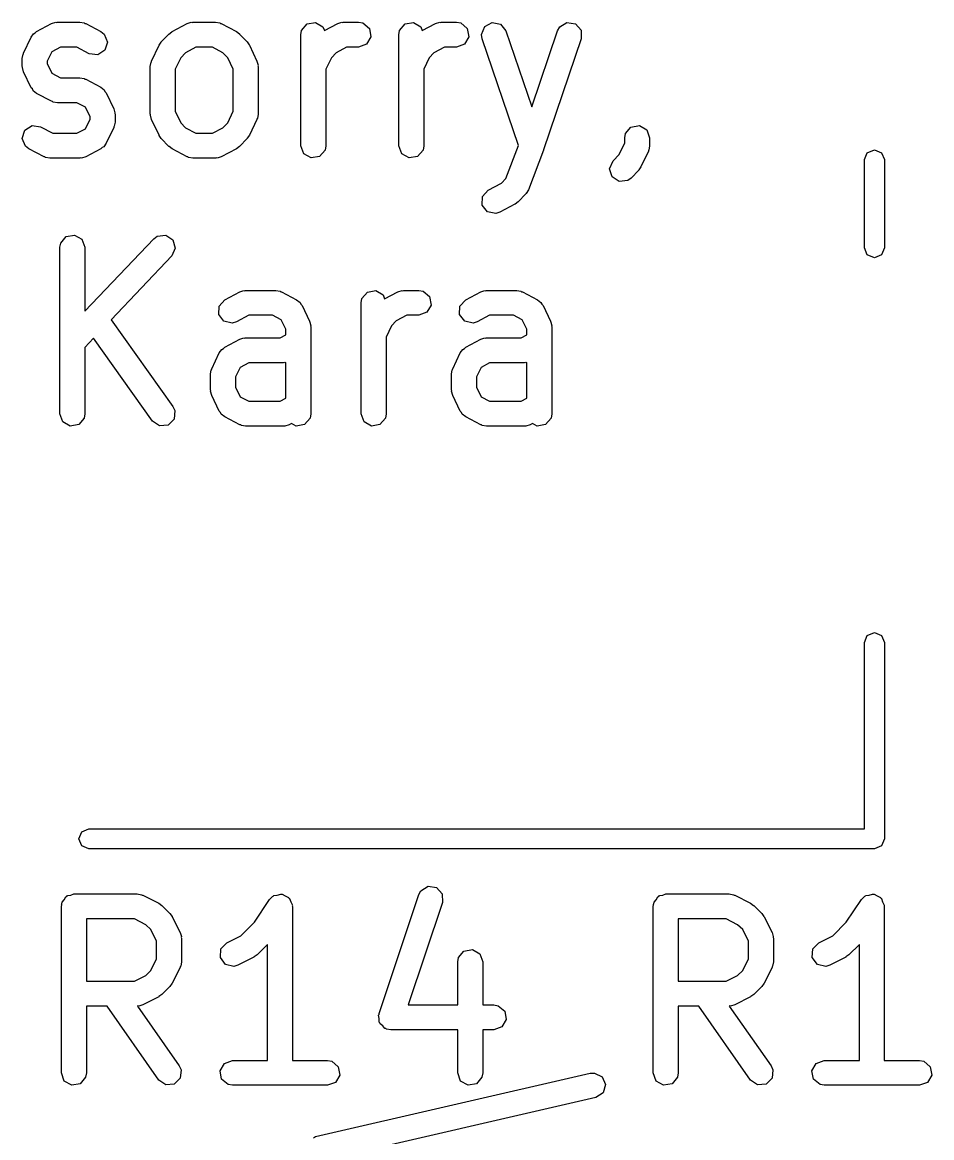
# Model space of a CAD drawing. Extents: x 26 to 70, y -152 to -25.
# Drawn here: x 33.27 to 38.74, y -125.54 to -118.84 of the extents above; entities that cross this region are included whole.
import ezdxf

# ---------------------------------------------------------------- set-up
doc = ezdxf.new("R2010")
doc.units = 0
doc.layers.add('BLACK', color=7, linetype='CONTINUOUS')

msp = doc.modelspace()

# ---------------------------------------------------------------- linework, layer by layer
at = {"layer": 'BLACK', "linetype": 'CONTINUOUS'}
for p, q in [((33.3592, -118.893), (33.4497, -118.845)), ((33.4497, -118.845), (33.4745, -118.837)), ((33.4745, -118.837), (33.4797, -118.839)), ((33.4797, -118.839), (33.4846, -118.837)), ((33.4846, -118.837), (33.6203, -118.837)), ((33.6203, -118.837), (33.646, -118.841)), ((33.646, -118.841), (33.65, -118.845)), ((33.65, -118.845), (33.6553, -118.845)), ((33.6553, -118.845), (33.7457, -118.893)), ((34.1735, -118.893), (34.264, -118.845)), ((34.264, -118.845), (34.2888, -118.837)), ((34.2888, -118.837), (34.2939, -118.839)), ((34.2939, -118.839), (34.2989, -118.837)), ((34.2989, -118.837), (34.4346, -118.837)), ((34.4346, -118.837), (34.4603, -118.841)), ((34.4603, -118.841), (34.4643, -118.845)), ((34.4643, -118.845), (34.4695, -118.845)), ((34.4695, -118.845), (34.56, -118.893)), ((34.9522, -118.886), (34.9852, -118.847)), ((34.9852, -118.847), (35.0357, -118.838)), ((35.0357, -118.838), (35.0802, -118.864)), ((35.0889, -118.887), (35.1687, -118.845)), ((35.1687, -118.845), (35.1935, -118.837)), ((35.1935, -118.837), (35.1987, -118.839)), ((35.1987, -118.839), (35.2037, -118.837)), ((35.2037, -118.837), (35.2941, -118.837)), ((35.2941, -118.837), (35.3198, -118.841)), ((35.3198, -118.841), (35.3591, -118.874)), ((35.5403, -118.886), (35.5733, -118.847)), ((35.5733, -118.847), (35.6238, -118.838)), ((35.6238, -118.838), (35.6683, -118.864)), ((35.677, -118.887), (35.7568, -118.845)), ((35.7568, -118.845), (35.7816, -118.837)), ((35.7816, -118.837), (35.7868, -118.839)), ((35.7868, -118.839), (35.7918, -118.837)), ((35.7918, -118.837), (35.8822, -118.837)), ((35.8822, -118.837), (35.9079, -118.841)), ((35.9079, -118.841), (35.9472, -118.874)), ((36.052, -118.862), (36.097, -118.838)), ((36.097, -118.838), (36.1473, -118.848)), ((36.1473, -118.848), (36.1795, -118.888)), ((36.5023, -118.865), (36.5462, -118.838)), ((36.5462, -118.838), (36.5969, -118.846)), ((36.5969, -118.846), (36.6307, -118.885)), ((33.3264, -118.927), (33.3415, -118.906)), ((33.3415, -118.906), (33.3517, -118.901)), ((33.3517, -118.901), (33.3592, -118.893)), ((33.7457, -118.893), (33.7663, -118.909)), ((33.7663, -118.909), (33.7858, -118.956)), ((34.1088, -118.955), (34.1541, -118.908)), ((34.1541, -118.908), (34.1726, -118.894)), ((34.1726, -118.894), (34.1735, -118.893)), ((34.56, -118.893), (34.5782, -118.907)), ((34.5782, -118.907), (34.5795, -118.908)), ((34.5795, -118.908), (34.6247, -118.955)), ((34.9477, -118.912), (34.9522, -118.886)), ((34.9477, -119.578), (34.9477, -118.912)), ((35.0802, -118.864), (35.0889, -118.887)), ((35.3591, -118.874), (35.368, -118.925)), ((35.5358, -118.912), (35.5403, -118.886)), ((35.5358, -119.578), (35.5358, -118.912)), ((35.6683, -118.864), (35.677, -118.887)), ((35.9472, -118.874), (35.9561, -118.925)), ((36.0334, -118.91), (36.052, -118.862)), ((36.0374, -118.936), (36.0334, -118.91)), ((36.1795, -118.888), (36.3346, -119.345)), ((36.3346, -119.345), (36.4898, -118.888)), ((36.4898, -118.888), (36.5023, -118.865)), ((36.6307, -118.885), (36.6318, -118.936)), ((33.2812, -119.022), (33.3264, -118.927)), ((33.7858, -118.956), (33.7701, -119.005)), ((34.0502, -119.07), (34.0954, -118.975)), ((34.0954, -118.975), (34.1081, -118.957)), ((34.1081, -118.957), (34.1088, -118.955)), ((34.6247, -118.955), (34.6367, -118.973)), ((34.6367, -118.973), (34.6381, -118.975)), ((34.6381, -118.975), (34.6833, -119.07)), ((35.3424, -118.969), (35.2941, -118.987)), ((35.368, -118.925), (35.3424, -118.969)), ((35.9304, -118.969), (35.8822, -118.987)), ((35.9561, -118.925), (35.9304, -118.969)), ((36.2549, -119.577), (36.0374, -118.936)), ((36.6318, -118.936), (36.4056, -119.602)), ((33.2739, -119.055), (33.2784, -119.029)), ((33.2784, -119.029), (33.2808, -119.026)), ((33.2808, -119.026), (33.2812, -119.022)), ((33.4512, -119.014), (33.4239, -119.071)), ((33.5032, -118.987), (33.4512, -119.014)), ((33.6018, -118.987), (33.5032, -118.987)), ((33.6759, -119.026), (33.6018, -118.987)), ((33.7267, -119.033), (33.6759, -119.026)), ((33.7701, -119.005), (33.7267, -119.033)), ((34.2258, -119.05), (34.193, -119.119)), ((34.2543, -119.02), (34.2258, -119.05)), ((34.3174, -118.987), (34.2543, -119.02)), ((34.4161, -118.987), (34.3174, -118.987)), ((34.4792, -119.02), (34.4161, -118.987)), ((34.5077, -119.05), (34.4792, -119.02)), ((34.5406, -119.119), (34.5077, -119.05)), ((35.1306, -119.05), (35.0977, -119.119)), ((35.1591, -119.02), (35.1306, -119.05)), ((35.2222, -118.987), (35.1591, -119.02)), ((35.2941, -118.987), (35.2222, -118.987)), ((35.7187, -119.05), (35.6858, -119.119)), ((35.7471, -119.02), (35.7187, -119.05)), ((35.8103, -118.987), (35.7471, -119.02)), ((35.8822, -118.987), (35.8103, -118.987)), ((33.2739, -119.102), (33.2739, -119.055)), ((33.2752, -119.106), (33.2739, -119.102)), ((33.2742, -119.109), (33.2752, -119.106)), ((33.2812, -119.134), (33.2742, -119.109)), ((33.4239, -119.071), (33.4239, -119.085)), ((33.4239, -119.085), (33.4512, -119.143)), ((34.043, -119.102), (34.0475, -119.077)), ((34.043, -119.388), (34.043, -119.102)), ((34.0475, -119.077), (34.0499, -119.074)), ((34.0499, -119.074), (34.0502, -119.07)), ((34.6833, -119.07), (34.6902, -119.095)), ((34.6902, -119.095), (34.6893, -119.099)), ((34.6893, -119.099), (34.6906, -119.102)), ((34.6906, -119.102), (34.6906, -119.388)), ((33.3264, -119.23), (33.2812, -119.134)), ((33.4512, -119.143), (33.5032, -119.17)), ((33.5032, -119.17), (33.6203, -119.17)), ((33.6203, -119.17), (33.646, -119.175)), ((33.646, -119.175), (33.65, -119.178)), ((33.65, -119.178), (33.6553, -119.179)), ((33.6553, -119.179), (33.7457, -119.226)), ((34.193, -119.119), (34.193, -119.371)), ((34.5406, -119.371), (34.5406, -119.119)), ((35.0977, -119.119), (35.0977, -119.578)), ((35.6858, -119.119), (35.6858, -119.578)), ((33.3344, -119.237), (33.3264, -119.23)), ((33.3386, -119.248), (33.3344, -119.237)), ((33.3592, -119.264), (33.3386, -119.248)), ((33.7457, -119.226), (33.7663, -119.242)), ((33.7663, -119.242), (33.7706, -119.253)), ((33.4497, -119.311), (33.3592, -119.264)), ((33.4549, -119.312), (33.4497, -119.311)), ((33.459, -119.316), (33.4549, -119.312)), ((33.4846, -119.32), (33.459, -119.316)), ((33.7706, -119.253), (33.7786, -119.26)), ((33.7786, -119.26), (33.8238, -119.356)), ((33.6018, -119.32), (33.4846, -119.32)), ((33.6538, -119.347), (33.6018, -119.32)), ((33.681, -119.405), (33.6538, -119.347)), ((33.8238, -119.356), (33.8307, -119.381)), ((33.8307, -119.381), (33.8298, -119.384)), ((33.8298, -119.384), (33.831, -119.388)), ((34.193, -119.371), (34.2258, -119.44)), ((34.5077, -119.44), (34.5406, -119.371)), ((33.6538, -119.476), (33.681, -119.419)), ((33.681, -119.419), (33.681, -119.405)), ((33.831, -119.436), (33.8265, -119.461)), ((33.831, -119.388), (33.831, -119.436)), ((34.0442, -119.391), (34.043, -119.388)), ((34.0433, -119.395), (34.0442, -119.391)), ((34.0502, -119.42), (34.0433, -119.395)), ((34.0954, -119.515), (34.0502, -119.42)), ((34.2258, -119.44), (34.2543, -119.47)), ((34.4792, -119.47), (34.5077, -119.44)), ((34.6833, -119.42), (34.6381, -119.515)), ((34.6837, -119.416), (34.6833, -119.42)), ((34.686, -119.414), (34.6837, -119.416)), ((34.6906, -119.388), (34.686, -119.414)), ((33.274, -119.534), (33.2896, -119.485)), ((33.2896, -119.485), (33.333, -119.457)), ((33.333, -119.457), (33.3838, -119.464)), ((33.3838, -119.464), (33.4579, -119.503)), ((33.4579, -119.503), (33.6018, -119.503)), ((33.6018, -119.503), (33.6538, -119.476)), ((33.8238, -119.468), (33.7786, -119.563)), ((33.8241, -119.464), (33.8238, -119.468)), ((33.8265, -119.461), (33.8241, -119.464)), ((34.0968, -119.517), (34.0954, -119.515)), ((34.1088, -119.535), (34.0968, -119.517)), ((34.2543, -119.47), (34.3174, -119.503)), ((34.3174, -119.503), (34.4161, -119.503)), ((34.4161, -119.503), (34.4792, -119.47)), ((34.6381, -119.515), (34.6255, -119.533)), ((36.893, -119.531), (36.8975, -119.505)), ((36.8975, -119.505), (36.9305, -119.466)), ((36.9305, -119.466), (36.981, -119.457)), ((36.981, -119.457), (37.0254, -119.483)), ((37.0254, -119.483), (37.043, -119.531)), ((33.2934, -119.581), (33.274, -119.534)), ((33.314, -119.597), (33.2934, -119.581)), ((33.7635, -119.584), (33.7533, -119.589)), ((33.7786, -119.563), (33.7635, -119.584)), ((34.1541, -119.582), (34.1088, -119.535)), ((34.1553, -119.583), (34.1541, -119.582)), ((34.1735, -119.597), (34.1553, -119.583)), ((34.5795, -119.582), (34.561, -119.596)), ((34.6247, -119.535), (34.5795, -119.582)), ((34.6255, -119.533), (34.6247, -119.535)), ((34.9653, -119.627), (34.9477, -119.578)), ((35.0977, -119.578), (35.0932, -119.604)), ((35.5534, -119.627), (35.5358, -119.578)), ((35.6858, -119.578), (35.6813, -119.604)), ((36.1794, -119.776), (36.2549, -119.577)), ((36.8601, -119.631), (36.893, -119.561)), ((36.893, -119.561), (36.893, -119.531)), ((37.043, -119.578), (37.0384, -119.604)), ((37.043, -119.531), (37.043, -119.578)), ((33.4044, -119.645), (33.314, -119.597)), ((33.4097, -119.645), (33.4044, -119.645)), ((33.4137, -119.649), (33.4097, -119.645)), ((33.4394, -119.653), (33.4137, -119.649)), ((33.6203, -119.653), (33.4394, -119.653)), ((33.6253, -119.652), (33.6203, -119.653)), ((33.6305, -119.653), (33.6253, -119.652)), ((33.6553, -119.645), (33.6305, -119.653)), ((33.7457, -119.597), (33.6553, -119.645)), ((33.7533, -119.589), (33.7457, -119.597)), ((34.264, -119.645), (34.1735, -119.597)), ((34.2692, -119.645), (34.264, -119.645)), ((34.2733, -119.649), (34.2692, -119.645)), ((34.2989, -119.653), (34.2733, -119.649)), ((34.4346, -119.653), (34.2989, -119.653)), ((34.4396, -119.652), (34.4346, -119.653)), ((34.4447, -119.653), (34.4396, -119.652)), ((34.4695, -119.645), (34.4447, -119.653)), ((34.56, -119.597), (34.4695, -119.645)), ((34.561, -119.596), (34.56, -119.597)), ((35.0097, -119.652), (34.9653, -119.627)), ((35.0602, -119.643), (35.0097, -119.652)), ((35.0932, -119.604), (35.0602, -119.643)), ((35.5978, -119.652), (35.5534, -119.627)), ((35.6483, -119.643), (35.5978, -119.652)), ((35.6813, -119.604), (35.6483, -119.643)), ((36.4047, -119.605), (36.3143, -119.843)), ((36.4056, -119.602), (36.4047, -119.604)), ((36.4047, -119.604), (36.4047, -119.605)), ((36.8231, -119.67), (36.8601, -119.631)), ((37.0357, -119.611), (36.9905, -119.706)), ((37.036, -119.607), (37.0357, -119.611)), ((37.0384, -119.604), (37.036, -119.607)), ((38.333, -119.662), (38.3506, -119.62)), ((38.3506, -119.62), (38.393, -119.602)), ((38.393, -119.602), (38.4354, -119.62)), ((38.4354, -119.62), (38.453, -119.662)), ((36.8026, -119.717), (36.8231, -119.67)), ((36.8172, -119.766), (36.8026, -119.717)), ((36.9905, -119.706), (36.9778, -119.724)), ((38.333, -120.192), (38.333, -119.662)), ((38.453, -119.662), (38.453, -120.192)), ((36.153, -119.803), (36.1794, -119.776)), ((36.8599, -119.794), (36.8172, -119.766)), ((36.9319, -119.773), (36.9109, -119.788)), ((36.9771, -119.725), (36.9319, -119.773)), ((36.9778, -119.724), (36.9771, -119.725)), ((36.039, -119.883), (36.0735, -119.845)), ((36.0735, -119.845), (36.153, -119.803)), ((36.3143, -119.843), (36.3009, -119.865)), ((36.9109, -119.788), (36.8599, -119.794)), ((36.037, -119.935), (36.039, -119.883)), ((36.2533, -119.916), (36.2348, -119.929)), ((36.2985, -119.868), (36.2533, -119.916)), ((36.2993, -119.866), (36.2985, -119.868)), ((36.3009, -119.865), (36.2993, -119.866)), ((36.0684, -119.975), (36.037, -119.935)), ((36.1186, -119.986), (36.0684, -119.975)), ((36.1434, -119.978), (36.1186, -119.986)), ((36.2338, -119.93), (36.1434, -119.978)), ((36.2348, -119.929), (36.2338, -119.93)), ((33.5376, -120.123), (33.5881, -120.115)), ((33.5881, -120.115), (33.6325, -120.14)), ((34.0636, -120.137), (34.0845, -120.121)), ((34.0845, -120.121), (34.1355, -120.115)), ((34.1355, -120.115), (34.1783, -120.144)), ((33.5001, -120.188), (33.5046, -120.163)), ((33.5001, -121.188), (33.5001, -120.188)), ((33.5046, -120.163), (33.5376, -120.123)), ((33.6325, -120.14), (33.6501, -120.188)), ((33.6501, -120.572), (34.0636, -120.137)), ((33.6501, -120.188), (33.6501, -120.572)), ((34.1783, -120.144), (34.1928, -120.193)), ((34.1723, -120.24), (33.8078, -120.624)), ((34.1928, -120.193), (34.1723, -120.24)), ((38.3506, -120.234), (38.333, -120.192)), ((38.393, -120.252), (38.3506, -120.234)), ((38.4354, -120.234), (38.393, -120.252)), ((38.453, -120.192), (38.4354, -120.234)), ((34.4902, -120.503), (34.5806, -120.455)), ((34.5806, -120.455), (34.6054, -120.447)), ((34.6054, -120.447), (34.6106, -120.449)), ((34.6106, -120.449), (34.6156, -120.447)), ((34.6156, -120.447), (34.7965, -120.447)), ((34.7965, -120.447), (34.8222, -120.451)), ((34.8222, -120.451), (34.8262, -120.455)), ((34.8262, -120.455), (34.8315, -120.455)), ((34.8315, -120.455), (34.9219, -120.503)), ((35.3141, -120.496), (35.3471, -120.457)), ((35.3471, -120.457), (35.3976, -120.448)), ((35.3976, -120.448), (35.4421, -120.474)), ((35.4508, -120.497), (35.5306, -120.455)), ((35.5306, -120.455), (35.5554, -120.447)), ((35.5554, -120.447), (35.5606, -120.449)), ((35.5606, -120.449), (35.5656, -120.447)), ((35.5656, -120.447), (35.656, -120.447)), ((35.656, -120.447), (35.6817, -120.451)), ((35.6817, -120.451), (35.721, -120.484)), ((35.9378, -120.503), (36.0283, -120.455)), ((36.0283, -120.455), (36.0531, -120.447)), ((36.0531, -120.447), (36.0582, -120.449)), ((36.0582, -120.449), (36.0632, -120.447)), ((36.0632, -120.447), (36.2441, -120.447)), ((36.2441, -120.447), (36.2698, -120.451)), ((36.2698, -120.451), (36.2738, -120.455)), ((36.2738, -120.455), (36.2791, -120.455)), ((36.2791, -120.455), (36.3695, -120.503)), ((34.4557, -120.541), (34.4902, -120.503)), ((34.9219, -120.503), (34.9425, -120.519)), ((34.9425, -120.519), (34.9468, -120.529)), ((35.3096, -120.522), (35.3141, -120.496)), ((35.3096, -121.188), (35.3096, -120.522)), ((35.4421, -120.474), (35.4508, -120.497)), ((35.721, -120.484), (35.7299, -120.535)), ((35.9033, -120.541), (35.9378, -120.503)), ((36.3695, -120.503), (36.3901, -120.519)), ((36.3901, -120.519), (36.3944, -120.529)), ((34.4537, -120.592), (34.4557, -120.541)), ((34.9468, -120.529), (34.9547, -120.537)), ((34.9547, -120.537), (35, -120.632)), ((35.7043, -120.579), (35.656, -120.597)), ((35.7299, -120.535), (35.7043, -120.579)), ((35.9013, -120.592), (35.9033, -120.541)), ((36.3944, -120.529), (36.4024, -120.537)), ((36.4024, -120.537), (36.4476, -120.632)), ((33.8078, -120.624), (34.179, -121.145)), ((34.4851, -120.633), (34.4537, -120.592)), ((34.5352, -120.644), (34.4851, -120.633)), ((34.56, -120.636), (34.5352, -120.644)), ((34.6341, -120.597), (34.56, -120.636)), ((34.778, -120.597), (34.6341, -120.597)), ((34.83, -120.624), (34.778, -120.597)), ((34.8572, -120.681), (34.83, -120.624)), ((35, -120.632), (35.0069, -120.658)), ((35.521, -120.63), (35.4925, -120.66)), ((35.5841, -120.597), (35.521, -120.63)), ((35.656, -120.597), (35.5841, -120.597)), ((35.9327, -120.633), (35.9013, -120.592)), ((35.9828, -120.644), (35.9327, -120.633)), ((36.0076, -120.636), (35.9828, -120.644)), ((36.0817, -120.597), (36.0076, -120.636)), ((36.2256, -120.597), (36.0817, -120.597)), ((36.2776, -120.624), (36.2256, -120.597)), ((36.3049, -120.681), (36.2776, -120.624)), ((36.4476, -120.632), (36.4545, -120.658)), ((34.8232, -120.732), (34.8572, -120.715)), ((34.8572, -120.715), (34.8572, -120.681)), ((35.0069, -120.658), (35.006, -120.661)), ((35.006, -120.661), (35.0072, -120.665)), ((35.0072, -120.665), (35.0072, -121.188)), ((35.4925, -120.66), (35.4596, -120.729)), ((36.2708, -120.732), (36.3049, -120.715)), ((36.3049, -120.715), (36.3049, -120.681)), ((36.4545, -120.658), (36.4536, -120.661)), ((36.4536, -120.661), (36.4549, -120.665)), ((36.4549, -120.665), (36.4549, -121.188)), ((33.7025, -120.735), (33.6501, -120.79)), ((33.6501, -120.79), (33.6501, -121.188)), ((34.0569, -121.232), (33.7025, -120.735)), ((34.4826, -120.797), (34.4902, -120.789)), ((34.4902, -120.789), (34.5806, -120.741)), ((34.5806, -120.741), (34.6054, -120.733)), ((34.6054, -120.733), (34.6106, -120.734)), ((34.6106, -120.734), (34.6156, -120.732)), ((34.6156, -120.732), (34.8232, -120.732)), ((35.4596, -120.729), (35.4596, -121.188)), ((35.9302, -120.797), (35.9378, -120.789)), ((35.9378, -120.789), (36.0283, -120.741)), ((36.0283, -120.741), (36.0531, -120.733)), ((36.0531, -120.733), (36.0582, -120.734)), ((36.0582, -120.734), (36.0632, -120.732)), ((36.0632, -120.732), (36.2708, -120.732)), ((34.4121, -120.918), (34.4573, -120.823)), ((34.4573, -120.823), (34.4724, -120.802)), ((34.4724, -120.802), (34.4826, -120.797)), ((35.8597, -120.918), (35.905, -120.823)), ((35.905, -120.823), (35.9201, -120.802)), ((35.9201, -120.802), (35.9302, -120.797)), ((34.4049, -120.95), (34.4094, -120.925)), ((34.4094, -120.925), (34.4118, -120.922)), ((34.4118, -120.922), (34.4121, -120.918)), ((34.5821, -120.91), (34.5549, -120.967)), ((34.6341, -120.882), (34.5821, -120.91)), ((34.8418, -120.882), (34.6341, -120.882)), ((34.8467, -120.881), (34.8418, -120.882)), ((34.8519, -120.882), (34.8467, -120.881)), ((34.8572, -120.88), (34.8519, -120.882)), ((34.8572, -121.095), (34.8572, -120.88)), ((35.8525, -120.95), (35.857, -120.925)), ((35.857, -120.925), (35.8594, -120.922)), ((35.8594, -120.922), (35.8597, -120.918)), ((36.0297, -120.91), (36.0025, -120.967)), ((36.0817, -120.882), (36.0297, -120.91)), ((36.2894, -120.882), (36.0817, -120.882)), ((36.2943, -120.881), (36.2894, -120.882)), ((36.2995, -120.882), (36.2943, -120.881)), ((36.3049, -120.88), (36.2995, -120.882)), ((36.3049, -121.095), (36.3049, -120.88)), ((34.4049, -121.046), (34.4049, -120.95)), ((34.5549, -120.967), (34.5549, -121.029)), ((35.8525, -121.046), (35.8525, -120.95)), ((36.0025, -120.967), (36.0025, -121.029)), ((34.4061, -121.049), (34.4049, -121.046)), ((34.4052, -121.053), (34.4061, -121.049)), ((34.4121, -121.078), (34.4052, -121.053)), ((34.5549, -121.029), (34.5821, -121.086)), ((35.8537, -121.049), (35.8525, -121.046)), ((35.8528, -121.053), (35.8537, -121.049)), ((35.8597, -121.078), (35.8528, -121.053)), ((36.0025, -121.029), (36.0297, -121.086)), ((34.4573, -121.173), (34.4121, -121.078)), ((34.5821, -121.086), (34.6341, -121.113)), ((34.6341, -121.113), (34.8232, -121.113)), ((34.8232, -121.113), (34.8572, -121.095)), ((35.905, -121.173), (35.8597, -121.078)), ((36.0297, -121.086), (36.0817, -121.113)), ((36.0817, -121.113), (36.2708, -121.113)), ((36.2708, -121.113), (36.3049, -121.095)), ((33.5176, -121.237), (33.5001, -121.188)), ((33.6501, -121.188), (33.6456, -121.214)), ((34.179, -121.145), (34.1902, -121.168)), ((34.1902, -121.168), (34.1862, -121.22)), ((34.4653, -121.181), (34.4573, -121.173)), ((34.4696, -121.191), (34.4653, -121.181)), ((34.4902, -121.207), (34.4696, -121.191)), ((35.0072, -121.188), (35.0027, -121.214)), ((35.3272, -121.237), (35.3096, -121.188)), ((35.4596, -121.188), (35.4551, -121.214)), ((35.9129, -121.181), (35.905, -121.173)), ((35.9172, -121.191), (35.9129, -121.181)), ((35.9378, -121.207), (35.9172, -121.191)), ((36.4549, -121.188), (36.4503, -121.214)), ((33.5621, -121.262), (33.5176, -121.237)), ((33.6126, -121.253), (33.5621, -121.262)), ((33.6456, -121.214), (33.6126, -121.253)), ((34.0991, -121.261), (34.0569, -121.232)), ((34.1502, -121.256), (34.0991, -121.261)), ((34.1862, -121.22), (34.1502, -121.256)), ((34.5806, -121.255), (34.4902, -121.207)), ((34.5859, -121.255), (34.5806, -121.255)), ((34.5899, -121.259), (34.5859, -121.255)), ((34.6156, -121.263), (34.5899, -121.259)), ((34.8767, -121.255), (34.8519, -121.263)), ((34.8921, -121.247), (34.8767, -121.255)), ((34.9192, -121.262), (34.8921, -121.247)), ((34.9697, -121.253), (34.9192, -121.262)), ((35.0027, -121.214), (34.9697, -121.253)), ((35.3716, -121.262), (35.3272, -121.237)), ((35.4221, -121.253), (35.3716, -121.262)), ((35.4551, -121.214), (35.4221, -121.253)), ((36.0283, -121.255), (35.9378, -121.207)), ((36.0335, -121.255), (36.0283, -121.255)), ((36.0375, -121.259), (36.0335, -121.255)), ((36.0632, -121.263), (36.0375, -121.259)), ((36.3243, -121.255), (36.2995, -121.263)), ((36.3398, -121.247), (36.3243, -121.255)), ((36.3668, -121.262), (36.3398, -121.247)), ((36.4174, -121.253), (36.3668, -121.262)), ((36.4503, -121.214), (36.4174, -121.253)), ((34.8418, -121.263), (34.6156, -121.263)), ((34.8467, -121.262), (34.8418, -121.263)), ((34.8519, -121.263), (34.8467, -121.262)), ((36.2894, -121.263), (36.0632, -121.263)), ((36.2943, -121.262), (36.2894, -121.263)), ((36.2995, -121.263), (36.2943, -121.262)), ((38.333, -122.562), (38.3506, -122.52)), ((38.3506, -122.52), (38.393, -122.502)), ((38.393, -122.502), (38.4354, -122.52)), ((38.4354, -122.52), (38.453, -122.562)), ((38.333, -123.682), (38.333, -122.562)), ((38.453, -122.562), (38.453, -123.742)), ((33.613, -123.742), (33.6306, -123.7)), ((33.6306, -123.7), (33.673, -123.682)), ((33.673, -123.682), (38.333, -123.682)), ((33.6306, -123.784), (33.613, -123.742)), ((33.673, -123.802), (33.6306, -123.784)), ((38.393, -123.802), (33.673, -123.802)), ((38.4354, -123.784), (38.393, -123.802)), ((38.453, -123.742), (38.4354, -123.784)), ((33.5654, -124.079), (33.5837, -124.072)), ((33.5837, -124.072), (33.9647, -124.072)), ((33.9647, -124.072), (33.9903, -124.077)), ((34.8057, -124.079), (34.8266, -124.073)), ((34.8266, -124.073), (34.8306, -124.074)), ((34.8306, -124.074), (34.8348, -124.074)), ((34.8348, -124.074), (34.8537, -124.084)), ((35.6554, -124.076), (35.6678, -124.053)), ((35.6678, -124.053), (35.7115, -124.026)), ((35.7115, -124.026), (35.7623, -124.034)), ((35.7623, -124.034), (35.7963, -124.072)), ((35.7963, -124.072), (35.7977, -124.123)), ((37.1214, -124.079), (37.1397, -124.072)), ((37.1397, -124.072), (37.5207, -124.072)), ((37.5207, -124.072), (37.5463, -124.077)), ((38.3617, -124.079), (38.3826, -124.073)), ((38.3826, -124.073), (38.3866, -124.074)), ((38.3866, -124.074), (38.3908, -124.074)), ((38.3908, -124.074), (38.4097, -124.084)), ((33.5087, -124.147), (33.5104, -124.138)), ((33.5099, -124.134), (33.5115, -124.131)), ((33.5104, -124.138), (33.5099, -124.134)), ((33.5115, -124.131), (33.5132, -124.122)), ((33.5132, -124.122), (33.5258, -124.107)), ((33.5258, -124.107), (33.5355, -124.09)), ((33.5355, -124.09), (33.5419, -124.088)), ((33.5419, -124.088), (33.5462, -124.082)), ((33.5462, -124.082), (33.5654, -124.079)), ((33.9903, -124.077), (33.9938, -124.08)), ((33.9938, -124.08), (33.9982, -124.08)), ((33.9982, -124.08), (34.0934, -124.128)), ((34.0934, -124.128), (34.1115, -124.141)), ((34.1115, -124.141), (34.1129, -124.142)), ((34.6683, -124.242), (34.7594, -124.106)), ((34.7594, -124.106), (34.7774, -124.087)), ((34.7774, -124.087), (34.7815, -124.086)), ((34.7815, -124.086), (34.7843, -124.082)), ((34.7843, -124.082), (34.8057, -124.079)), ((34.8537, -124.084), (34.8736, -124.093)), ((34.8736, -124.093), (34.8755, -124.097)), ((34.8755, -124.097), (34.8793, -124.099)), ((34.8793, -124.099), (34.8867, -124.12)), ((34.8867, -124.12), (34.8964, -124.139)), ((34.8964, -124.139), (34.8953, -124.143)), ((35.4173, -124.79), (35.6554, -124.076)), ((35.7977, -124.123), (35.5925, -124.739)), ((37.0647, -124.147), (37.0664, -124.138)), ((37.0659, -124.134), (37.0675, -124.131)), ((37.0664, -124.138), (37.0659, -124.134)), ((37.0675, -124.131), (37.0692, -124.122)), ((37.0692, -124.122), (37.0818, -124.107)), ((37.0818, -124.107), (37.0915, -124.09)), ((37.0915, -124.09), (37.0979, -124.088)), ((37.0979, -124.088), (37.1022, -124.082)), ((37.1022, -124.082), (37.1214, -124.079)), ((37.5463, -124.077), (37.5498, -124.08)), ((37.5498, -124.08), (37.5542, -124.08)), ((37.5542, -124.08), (37.6494, -124.128)), ((37.6494, -124.128), (37.6675, -124.141)), ((37.6675, -124.141), (37.6689, -124.142)), ((38.2243, -124.242), (38.3154, -124.106)), ((38.3154, -124.106), (38.3334, -124.087)), ((38.3334, -124.087), (38.3375, -124.086)), ((38.3375, -124.086), (38.3403, -124.082)), ((38.3403, -124.082), (38.3617, -124.079)), ((38.4097, -124.084), (38.4296, -124.093)), ((38.4296, -124.093), (38.4315, -124.097)), ((38.4315, -124.097), (38.4353, -124.099)), ((38.4353, -124.099), (38.4427, -124.12)), ((38.4427, -124.12), (38.4524, -124.139)), ((38.4524, -124.139), (38.4513, -124.143)), ((33.5087, -125.147), (33.5087, -124.147)), ((34.1129, -124.142), (34.1606, -124.19)), ((34.1606, -124.19), (34.1734, -124.208)), ((34.1734, -124.208), (34.1746, -124.209)), ((34.8953, -124.143), (34.8968, -124.147)), ((34.8968, -124.147), (34.8968, -125.072)), ((37.0647, -125.147), (37.0647, -124.147)), ((37.6689, -124.142), (37.7166, -124.19)), ((37.7166, -124.19), (37.7294, -124.208)), ((37.7294, -124.208), (37.7306, -124.209)), ((38.4513, -124.143), (38.4528, -124.147)), ((38.4528, -124.147), (38.4528, -125.072)), ((33.6587, -124.222), (33.6587, -124.596)), ((33.947, -124.222), (33.6587, -124.222)), ((34.0155, -124.257), (33.947, -124.222)), ((34.0459, -124.287), (34.0155, -124.257)), ((34.1746, -124.209), (34.2222, -124.304)), ((34.5869, -124.324), (34.6683, -124.242)), ((37.2147, -124.222), (37.2147, -124.596)), ((37.503, -124.222), (37.2147, -124.222)), ((37.5715, -124.257), (37.503, -124.222)), ((37.6019, -124.287), (37.5715, -124.257)), ((37.7306, -124.209), (37.7782, -124.304)), ((38.1429, -124.324), (38.2243, -124.242)), ((34.0801, -124.356), (34.0459, -124.287)), ((34.2222, -124.304), (34.2296, -124.329)), ((34.2296, -124.329), (34.2286, -124.334)), ((34.2286, -124.334), (34.2301, -124.338)), ((34.2301, -124.338), (34.2301, -124.481)), ((34.5026, -124.366), (34.5869, -124.324)), ((37.6361, -124.356), (37.6019, -124.287)), ((37.7782, -124.304), (37.7856, -124.329)), ((37.7856, -124.329), (37.7846, -124.334)), ((37.7846, -124.334), (37.7861, -124.338)), ((37.7861, -124.338), (37.7861, -124.481)), ((38.0586, -124.366), (38.1429, -124.324)), ((34.0801, -124.463), (34.0801, -124.356)), ((34.4642, -124.454), (34.4673, -124.403)), ((34.4673, -124.403), (34.5026, -124.366)), ((34.7468, -124.376), (34.6844, -124.439)), ((34.7468, -125.072), (34.7468, -124.376)), ((35.9272, -124.416), (35.9777, -124.407)), ((35.9777, -124.407), (36.0221, -124.433)), ((37.6361, -124.463), (37.6361, -124.356)), ((38.0202, -124.454), (38.0233, -124.403)), ((38.0233, -124.403), (38.0586, -124.366)), ((38.3028, -124.376), (38.2404, -124.439)), ((38.3028, -125.072), (38.3028, -124.376)), ((34.0459, -124.532), (34.0801, -124.463)), ((34.4948, -124.496), (34.4642, -124.454)), ((34.6649, -124.453), (34.5696, -124.5)), ((34.666, -124.451), (34.6649, -124.453)), ((34.6844, -124.439), (34.666, -124.451)), ((35.8897, -124.481), (35.8942, -124.455)), ((35.8942, -124.455), (35.9272, -124.416)), ((36.0221, -124.433), (36.0397, -124.481)), ((37.6019, -124.532), (37.6361, -124.463)), ((38.0508, -124.496), (38.0202, -124.454)), ((38.2209, -124.453), (38.1256, -124.5)), ((38.222, -124.451), (38.2209, -124.453)), ((38.2404, -124.439), (38.222, -124.451)), ((34.0155, -124.562), (34.0459, -124.532)), ((34.2222, -124.514), (34.1746, -124.609)), ((34.2227, -124.51), (34.2222, -124.514)), ((34.2256, -124.506), (34.2227, -124.51)), ((34.2301, -124.481), (34.2256, -124.506)), ((34.5447, -124.508), (34.4948, -124.496)), ((34.5696, -124.5), (34.5447, -124.508)), ((35.8897, -124.739), (35.8897, -124.481)), ((36.0397, -124.481), (36.0397, -124.739)), ((37.5715, -124.562), (37.6019, -124.532)), ((37.7782, -124.514), (37.7306, -124.609)), ((37.7787, -124.51), (37.7782, -124.514)), ((37.7816, -124.506), (37.7787, -124.51)), ((37.7861, -124.481), (37.7816, -124.506)), ((38.1007, -124.508), (38.0508, -124.496)), ((38.1256, -124.5), (38.1007, -124.508)), ((33.6587, -124.596), (33.947, -124.596)), ((33.947, -124.596), (34.0155, -124.562)), ((34.1746, -124.609), (34.1612, -124.628)), ((37.2147, -124.596), (37.503, -124.596)), ((37.503, -124.596), (37.5715, -124.562)), ((37.7306, -124.609), (37.7172, -124.628)), ((34.1129, -124.677), (34.0946, -124.689)), ((34.1606, -124.629), (34.1129, -124.677)), ((34.1612, -124.628), (34.1606, -124.629)), ((37.6689, -124.677), (37.6506, -124.689)), ((37.7166, -124.629), (37.6689, -124.677)), ((37.7172, -124.628), (37.7166, -124.629)), ((33.9982, -124.738), (33.9732, -124.746)), ((34.0934, -124.691), (33.9982, -124.738)), ((34.0946, -124.689), (34.0934, -124.691)), ((35.5925, -124.739), (35.8897, -124.739)), ((36.0397, -124.739), (36.1075, -124.739)), ((36.1075, -124.739), (36.1332, -124.744)), ((36.1332, -124.744), (36.1725, -124.777)), ((37.5542, -124.738), (37.5292, -124.746)), ((37.6494, -124.691), (37.5542, -124.738)), ((37.6506, -124.689), (37.6494, -124.691)), ((33.7828, -124.746), (33.6587, -124.746)), ((33.6587, -124.746), (33.6587, -125.147)), ((34.0937, -125.19), (33.7828, -124.746)), ((33.9689, -124.745), (33.9656, -124.746)), ((33.9656, -124.746), (34.2166, -125.104)), ((33.9732, -124.746), (33.9689, -124.745)), ((35.4146, -124.801), (35.4175, -124.796)), ((35.4182, -124.821), (35.4146, -124.801)), ((35.4175, -124.796), (35.4173, -124.79)), ((36.1725, -124.777), (36.1814, -124.827)), ((37.3388, -124.746), (37.2147, -124.746)), ((37.2147, -124.746), (37.2147, -125.147)), ((37.6497, -125.19), (37.3388, -124.746)), ((37.5249, -124.745), (37.5216, -124.746)), ((37.5216, -124.746), (37.7726, -125.104)), ((37.5292, -124.746), (37.5249, -124.745)), ((35.4187, -124.842), (35.4182, -124.821)), ((35.4225, -124.846), (35.4187, -124.842)), ((35.4235, -124.852), (35.4225, -124.846)), ((35.4392, -124.865), (35.4235, -124.852)), ((35.4528, -124.88), (35.4392, -124.865)), ((36.1557, -124.871), (36.1075, -124.889)), ((36.1814, -124.827), (36.1557, -124.871)), ((35.4584, -124.881), (35.4528, -124.88)), ((35.4628, -124.885), (35.4584, -124.881)), ((35.4885, -124.889), (35.4628, -124.885)), ((35.8897, -124.889), (35.4885, -124.889)), ((35.8897, -125.147), (35.8897, -124.889)), ((36.1075, -124.889), (36.0397, -124.889)), ((36.0397, -124.889), (36.0397, -125.147)), ((34.4879, -125.09), (34.5361, -125.072)), ((34.5361, -125.072), (34.7468, -125.072)), ((34.8968, -125.072), (35.1075, -125.072)), ((35.1075, -125.072), (35.1332, -125.077)), ((35.1332, -125.077), (35.1725, -125.11)), ((38.0439, -125.09), (38.0921, -125.072)), ((38.0921, -125.072), (38.3028, -125.072)), ((38.4528, -125.072), (38.6635, -125.072)), ((38.6635, -125.072), (38.6892, -125.077)), ((38.6892, -125.077), (38.7285, -125.11)), ((34.2166, -125.104), (34.2276, -125.128)), ((34.2276, -125.128), (34.2231, -125.179)), ((34.4622, -125.134), (34.4879, -125.09)), ((34.4711, -125.185), (34.4622, -125.134)), ((35.1725, -125.11), (35.1814, -125.16)), ((37.7726, -125.104), (37.7836, -125.128)), ((37.7836, -125.128), (37.7791, -125.179)), ((38.0182, -125.134), (38.0439, -125.09)), ((38.0271, -125.185), (38.0182, -125.134)), ((38.7285, -125.11), (38.7374, -125.16)), ((33.5263, -125.196), (33.5087, -125.147)), ((33.5707, -125.221), (33.5263, -125.196)), ((33.6212, -125.212), (33.5707, -125.221)), ((33.6542, -125.173), (33.6212, -125.212)), ((33.6587, -125.147), (33.6542, -125.173)), ((34.1357, -125.22), (34.0937, -125.19)), ((34.2231, -125.179), (34.1868, -125.215)), ((34.5104, -125.218), (34.4711, -125.185)), ((35.0351, -125.53), (36.6861, -125.149)), ((35.1557, -125.205), (35.1075, -125.222)), ((35.1814, -125.16), (35.1557, -125.205)), ((35.9072, -125.196), (35.8897, -125.147)), ((35.9516, -125.221), (35.9072, -125.196)), ((36.0022, -125.212), (35.9516, -125.221)), ((36.0351, -125.173), (36.0022, -125.212)), ((36.0397, -125.147), (36.0351, -125.173)), ((36.6861, -125.149), (36.7121, -125.148)), ((36.7121, -125.148), (36.7579, -125.171)), ((36.7579, -125.171), (36.7779, -125.218)), ((37.0823, -125.196), (37.0647, -125.147)), ((37.1267, -125.221), (37.0823, -125.196)), ((37.1772, -125.212), (37.1267, -125.221)), ((37.2102, -125.173), (37.1772, -125.212)), ((37.2147, -125.147), (37.2102, -125.173)), ((37.6917, -125.22), (37.6497, -125.19)), ((37.7791, -125.179), (37.7428, -125.215)), ((38.0664, -125.218), (38.0271, -125.185)), ((38.7117, -125.205), (38.6635, -125.222)), ((38.7374, -125.16), (38.7117, -125.205)), ((34.1868, -125.215), (34.1357, -125.22)), ((34.5361, -125.222), (34.5104, -125.218)), ((35.1075, -125.222), (34.5361, -125.222)), ((36.7629, -125.267), (36.7199, -125.295)), ((36.7779, -125.218), (36.7629, -125.267)), ((37.7428, -125.215), (37.6917, -125.22)), ((38.0921, -125.222), (38.0664, -125.218)), ((38.6635, -125.222), (38.0921, -125.222)), ((36.7199, -125.295), (35.0973, -125.67)), ((35.0227, -125.538), (35.0351, -125.53))]:
    msp.add_line(p, q, dxfattribs=at)

doc.saveas('drawing.dxf')
